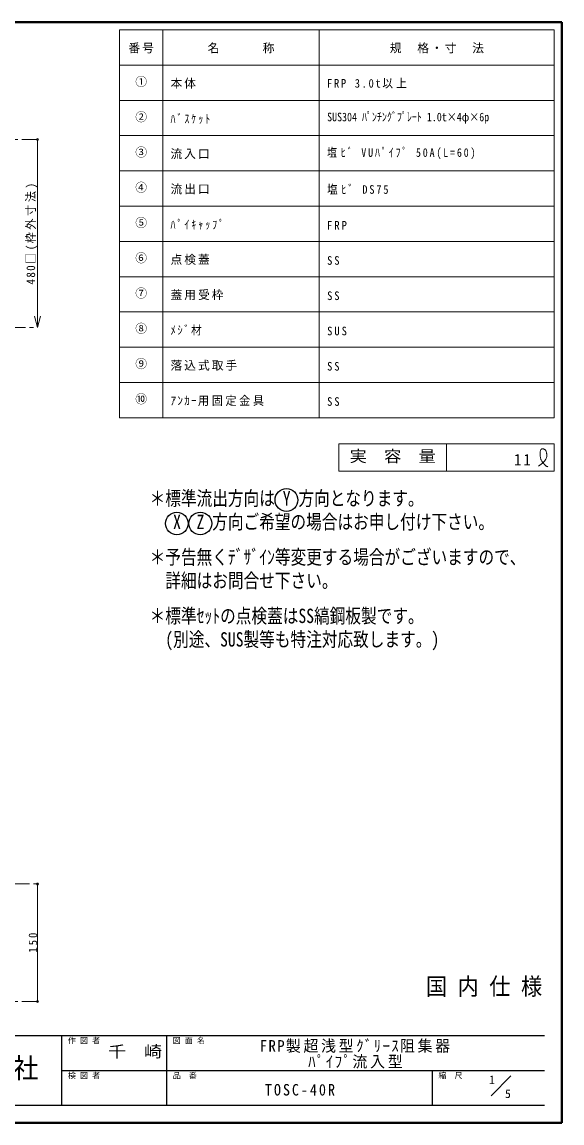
# Model space of a CAD drawing. Units: millimetres at full size, sheet at 1:5; details may follow other scales. Extents: x -1061 to 964, y -679 to 726.
# Drawn here: x 274 to 964, y -679 to 726 of the extents above; entities that cross this region are included whole.
import ezdxf
from ezdxf.enums import TextEntityAlignment as Align

# ---------------------------------------------------------------- set-up
doc = ezdxf.new("R2010")
doc.units = ezdxf.units.MM
doc.header["$LTSCALE"] = 5
doc.header["$PDMODE"] = 32
doc.header["$PDSIZE"] = 2.5
doc.linetypes.add('CHAIN1', pattern=[8, 5, -1, 1, -1])
doc.layers.add('0-0', color=4, linetype='Continuous', lineweight=9)
doc.styles.add('ＭＳ ゴシック', font='')
doc.styles.get('ＭＳ ゴシック').set_extended_font_data('MS Gothic')

msp = doc.modelspace()

# ---------------------------------------------------------------- linework, layer by layer
at = {"layer": '0-0', "color": 1, "lineweight": 40}
for p, q in [((963.599, 725.957), (-1061.401, 725.957)), ((963.599, -679.043), (963.599, 725.957)), ((963.599, -679.043), (-1061.401, -679.043))]:
    msp.add_line(p, q, dxfattribs=at)
at = {"layer": '0-0', "color": 3, "lineweight": 18}
for p, q in [((953.599, 715.957), (398.599, 715.957)), ((398.599, 220.957), (398.599, 715.957)), ((453.599, 220.957), (453.599, 715.957)), ((653.599, 220.957), (653.599, 715.957)), ((953.599, 220.957), (953.599, 715.957)), ((953.599, 670.957), (398.599, 670.957)), ((953.599, 625.957), (398.599, 625.957)), ((953.599, 580.957), (398.599, 580.957)), ((953.599, 535.957), (398.599, 535.957)), ((953.599, 490.957), (398.599, 490.957)), ((953.599, 445.957), (398.599, 445.957)), ((953.599, 400.957), (398.599, 400.957)), ((953.599, 355.957), (398.599, 355.957)), ((953.599, 310.957), (398.599, 310.957)), ((953.599, 265.957), (398.599, 265.957)), ((953.599, 220.957), (398.599, 220.957)), ((678.599, 187.623), (953.599, 187.623)), ((678.599, 152.623), (678.599, 187.623)), ((816.099, 152.623), (816.099, 187.623)), ((953.599, 187.623), (953.599, 152.623)), ((678.599, 152.623), (953.599, 152.623))]:
    msp.add_line(p, q, dxfattribs=at)
at = {"layer": '0-0', "linetype": 'CHAIN1'}
for p, q in [((153.599, 575.957), (293.599, 575.957)), ((-426.401, 335.957), (293.599, 335.957)), ((138.576, -374.043), (293.599, -374.043)), ((113.599, -524.043), (293.599, -524.043))]:
    msp.add_line(p, q, dxfattribs=at)
at = {"layer": '0-0'}
for p, q in [((293.599, 335.957), (293.599, 575.957)), ((293.599, 335.957), (289.717, 350.446)), ((293.599, 335.957), (297.482, 350.446)), ((293.599, -374.043), (293.599, -524.043))]:
    msp.add_line(p, q, dxfattribs=at)
at = {"layer": '0-0', "color": 6, "lineweight": 25}
for p, q in [((-48.901, -567.258), (941.099, -567.258)), ((325.028, -656.543), (325.028, -567.258)), ((458.957, -656.543), (458.957, -567.258)), ((325.028, -611.9), (941.099, -611.9)), ((798.242, -656.543), (798.242, -611.9)), ((941.099, -656.543), (-48.901, -656.543))]:
    msp.add_line(p, q, dxfattribs=at)
at = {"layer": '0-0', "color": 7, "lineweight": 18}
msp.add_line((872.988, -644.297), (898.242, -619.043), dxfattribs=at)
at = {"layer": '0-0'}
for points in [[(933.416, 159.112), (933.944, 159.468), (934.853, 160.086), (935.757, 160.716), (936.652, 161.362), (937.536, 162.034), (938.406, 162.736), (938.902, 163.161), (939.492, 163.692), (940.473, 164.656), (941.387, 165.679), (942.209, 166.762), (942.915, 167.903), (943.481, 169.102), (943.735, 169.822), (943.875, 170.326), (944.053, 171.211), (944.156, 172.116), (944.19, 173.035), (944.16, 173.963), (944.072, 174.897), (943.997, 175.439), (943.915, 175.918), (943.738, 176.735), (943.505, 177.53), (943.204, 178.292), (942.825, 179.007), (942.355, 179.662), (942.037, 180.011), (941.817, 180.218), (941.407, 180.545), (940.961, 180.826), (940.486, 181.052), (939.988, 181.214), (939.47, 181.302), (939.164, 181.317), (938.9, 181.306), (938.445, 181.241), (938.002, 181.118), (937.581, 180.942)], [(937.581, 180.942), (937.195, 180.717), (936.854, 180.447), (936.682, 180.272), (936.447, 179.96), (936.157, 179.352), (935.989, 178.674), (935.91, 177.944), (935.889, 177.182), (935.895, 176.408), (935.898, 175.962), (935.893, 175.358), (935.863, 174.341), (935.829, 173.351), (935.814, 172.383), (935.841, 171.432), (935.935, 170.494), (936.029, 169.953), (936.14, 169.476), (936.391, 168.659), (936.709, 167.853), (937.084, 167.062), (937.506, 166.29), (937.968, 165.541), (938.249, 165.12), (938.466, 164.81), (938.851, 164.287), (939.246, 163.776), (939.651, 163.273), (940.065, 162.774), (940.485, 162.275), (940.731, 161.985), (940.995, 161.675), (941.457, 161.144), (941.935, 160.628), (942.434, 160.141), (942.961, 159.696), (943.522, 159.307), (943.866, 159.112), (944.017, 159.036)], [(944.017, 159.036), (944.284, 158.915), (944.557, 158.804), (944.835, 158.702), (945.116, 158.605), (945.399, 158.512), (945.564, 158.459)]]:
    msp.add_lwpolyline(points, dxfattribs=at)
at = {"layer": '0-0', "color": 5, "lineweight": 25}
for centre in [(611.683, 115.957), (471.683, 85.957), (501.683, 85.957)]:
    msp.add_circle(centre, 14.5, dxfattribs=at)
at = {"layer": '0-0'}
for p in [(293.599, 575.957), (293.599, -374.043), (293.599, -524.043)]:
    msp.add_point(p, dxfattribs=at)

# ---------------------------------------------------------------- texts
at = {"layer": '0-0', "color": 7, "style": 'ＭＳ ゴシック'}
for s, height, p in [('①', 11, (418.599, 640.957)), ('②', 11, (418.599, 595.957)), ('③', 11, (418.599, 550.957)), ('④', 11, (418.599, 505.957)), ('⑤', 11, (418.599, 460.957)), ('⑥', 11, (418.599, 415.957)), ('⑦', 11, (418.599, 370.957)), ('⑧', 11, (418.599, 325.957)), ('⑨', 11, (418.599, 280.957)), ('⑩', 11, (418.599, 235.957)), ('作 図 者', 7.331, (332.528, -579.758)), ('図 面 名', 7.331, (466.457, -579.758)), ('検 図 者', 7.331, (332.528, -624.4)), ('品\u3000番', 7.331, (466.457, -624.4)), ('縮\u3000尺', 7.331, (805.742, -624.4)), ('1', 11, (870.449, -632.805)), ('5', 11, (890.809, -650.495))]:
    msp.add_text(s, height=height, dxfattribs=at).set_placement(p, align=Align.BOTTOM_LEFT)
for s, height, width, p in [('SUS304 ﾊﾟﾝﾁﾝｸﾞﾌﾟﾚｰﾄ 1.0t×4φ×6p', 11, 0.85, (663.599, 595.957)), ('実\u3000容\u3000量', 14.66, 1.1, (692.349, 160.123)), ('＊標準流出方向は Y 方向となります。', 18.33, 0.8, (436.933, 103.457)), (' X  Z 方向ご希望の場合はお申し付け下さい。', 18.33, 0.8, (456.933, 73.457)), ('＊予告無くﾃﾞｻﾞｲﾝ等変更する場合がございますので、', 18.33, 0.8, (436.933, 28.457)), ('詳細はお問合せ下さい。', 18.33, 0.8, (456.933, -1.543)), ('＊標準ｾｯﾄの点検蓋はSS縞鋼板製です。', 18.33, 0.8, (436.933, -46.543)), ('(別途、SUS製等も特注対応致します。)', 18.33, 0.8, (456.933, -76.543)), ('国 内 仕 様', 21.99, 0.9, (789.849, -522.258)), ('千\u3000崎', 14.66, 1.15, (383.957, -599.579)), ('工業株式会社', 25.66, 0.95, (95.564, -629.4))]:
    msp.add_text(s, height=height, dxfattribs=dict(at, width=width)).set_placement(p, align=Align.BOTTOM_LEFT)
at = {"layer": '0-0', "color": 7, "attachment_point": 7, "style": 'ＭＳ ゴシック'}
for s, insert, char_height in [('\\T1.17;番号', (409.849, 685.957), 11), ('\\T1.17;名\u3000\u3000\u3000称', (511.099, 685.957), 11), ('\\T1.17;規\u3000格・寸\u3000法', (743.599, 685.957), 11), ('\\T1.17;本体', (463.599, 640.957), 11), ('\\T1.31;\\W0.9;FRP\\~3.0t以上', (663.599, 640.957), 11), ('\\T1.39;\\W0.85;ﾊﾞｽｹｯﾄ', (463.599, 595.957), 11), ('\\T1.17;流入口', (463.599, 550.957), 11), ('\\T1.37;\\W0.85;塩ﾋﾞ\\~VUﾊﾟｲﾌﾟ\\~50A(L=60)', (663.599, 550.957), 11), ('\\T1.17;流出口', (463.599, 505.957), 11), ('\\T1.33;\\W0.9;塩ﾋﾞ\\~DS75', (663.599, 505.957), 11), ('\\T1.39;\\W0.85;ﾊﾟｲｷｬｯﾌﾟ', (463.599, 460.957), 11), ('\\T1.38;\\W0.9;FRP', (663.599, 460.957), 11), ('\\T1.17;点検蓋', (463.599, 415.957), 11), ('\\T1.36;\\W0.9;SS', (663.599, 415.957), 11), ('\\T1.17;蓋用受枠', (463.599, 370.957), 11), ('\\T1.36;\\W0.9;SS', (663.599, 370.957), 11), ('\\T1.3;\\W0.9;ﾒｼﾞ材', (463.599, 325.957), 11), ('\\T1.38;\\W0.9;SUS', (663.599, 325.957), 11), ('\\T1.17;落込式取手', (463.599, 280.957), 11), ('\\T1.36;\\W0.9;SS', (663.599, 280.957), 11), ('\\T1.23;\\W0.95;ｱﾝｶｰ用固定金具', (463.599, 235.957), 11), ('\\T1.36;\\W0.9;SS', (663.599, 235.957), 11), ('\\T1.27;\\W0.95;11', (902.349, 160.123), 14.66), ('\\T1.18;\\W0.95;FRP製超浅型ｸﾞﾘｰｽ阻集器', (577.528, -589.579), 14.66), ('\\T1.19;\\W0.95;ﾊﾟｲﾌﾟ流入型', (639.403, -609.579), 14.66), ('\\T1.28;\\W0.9;TOSC-40R', (584.224, -644.222), 14.66)]:
    msp.add_mtext(s, dxfattribs=dict(at, insert=insert, char_height=char_height))
at = {"layer": '0-0', "color": 7, "char_height": 11, "attachment_point": 7, "rotation": 90, "style": 'ＭＳ ゴシック'}
for s, insert in [('\\T1.23;\\W0.95;480□(枠外寸法)', (293.599, 390.957)), ('\\T1.38;\\W0.9;150', (293.599, -461.543))]:
    msp.add_mtext(s, dxfattribs=dict(at, insert=insert))

doc.saveas('drawing.dxf')
